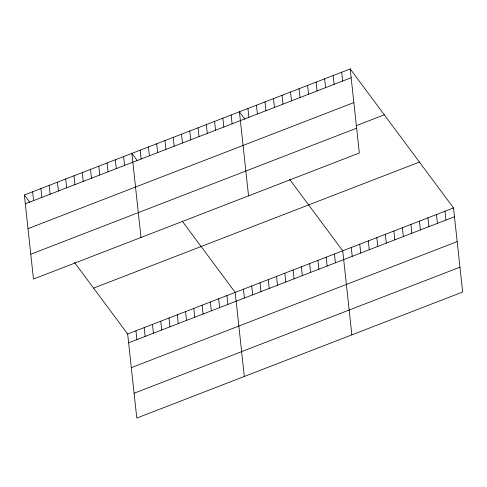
<?xml version="1.0" encoding="UTF-8"?>
<svg xmlns="http://www.w3.org/2000/svg" width="487" height="487" viewBox="0 0 487 487"><rect width="100%" height="100%" fill="white"/><g stroke="black" fill="none" stroke-linecap="round" stroke-linejoin="round"><path stroke-width="0.73" d="M350.208 68.935L359.339 153.009L33.481 279.057L24.35 194.983L350.208 68.935L453.519 207.943L462.65 292.017L136.792 418.065L127.661 333.991L74.487 262.444M25.306 203.803L351.164 77.756M28.009 228.64L353.86 102.587M356.107 125.713L384.298 114.804M30.784 254.226L356.642 128.172M93.571 288.121L419.423 162.068M127.661 333.991L453.519 207.943M128.617 342.811L454.474 216.764M131.32 367.648L457.171 241.595M134.095 393.234L459.953 267.18M244.888 119.151L239.415 111.791L248.547 195.865M289.552 179.253L342.726 250.799L351.858 334.873M137.352 160.753L131.88 153.387L141.017 237.461M182.455 221.433L235.191 292.395L244.328 376.469M24.35 194.983L29.823 202.349M444.996 211.236L445.952 220.057M436.474 214.536L437.429 223.356M427.951 217.829L428.907 226.65M419.429 221.128L420.384 229.949M410.906 224.422L411.862 233.249M402.384 227.721L403.339 236.542M393.861 231.021L394.817 239.841M385.339 234.314L386.294 243.135M376.816 237.613L377.772 246.434M368.294 240.907L369.249 249.728M341.685 72.228L342.641 81.055M359.771 244.206L360.727 253.027M333.163 75.528L334.119 84.348M351.249 247.499L352.204 256.32M324.64 78.827L325.596 87.648M316.118 82.12L317.074 90.941M334.453 253.995L335.415 262.822M307.595 85.42L308.551 94.241M326.18 257.197L327.142 266.018M317.908 260.399L318.869 269.22M299.073 88.713L300.029 97.534M309.641 263.595L310.596 272.416M290.55 92.013L291.506 100.833M301.368 266.797L302.324 275.618M282.028 95.306L282.984 104.127M293.095 269.999L294.057 278.82M273.505 98.605L274.461 107.426M284.822 273.195L285.784 282.016M264.983 101.899L265.939 110.719M276.549 276.397L277.511 285.218M256.46 105.198L257.416 114.019M268.282 279.593L269.238 288.42M247.938 108.498L248.894 117.318M260.009 282.795L260.965 291.616M251.736 285.997L252.692 294.818M231.142 114.993L232.104 123.814M243.463 289.193L244.425 298.014M222.869 118.189L223.831 127.01M214.597 121.391L215.558 130.212M226.924 295.597L227.879 304.418M206.33 124.593L207.285 133.414M218.651 298.793L219.607 307.614M198.057 127.789L199.013 136.61M210.378 301.995L211.334 310.816M189.784 130.991L190.74 139.812M202.105 305.191L203.067 314.018M181.511 134.187L182.473 143.014M193.832 308.393L194.794 317.214M173.238 137.389L174.2 146.21M185.565 311.595L186.521 320.416M164.971 140.591L165.927 149.412M177.292 314.791L178.248 323.612M156.698 143.787L157.654 152.608M169.019 317.993L169.975 326.814M148.425 146.989L149.381 155.81M160.747 321.195L161.708 330.016M140.153 150.191L141.114 159.012M152.474 324.391L153.435 333.211M144.207 327.593L145.163 336.414M123.613 156.589L124.569 165.41M135.934 330.789L136.89 339.616M115.34 159.785L116.296 168.612M107.067 162.987L108.023 171.808M98.794 166.189L99.756 175.01M90.521 169.385L91.483 178.205M82.254 172.587L83.21 181.407M73.981 175.789L74.937 184.61M65.708 178.985L66.664 187.805M57.436 182.187L58.397 191.007M49.163 185.383L50.124 194.21M40.896 188.585L41.852 197.405M32.623 191.787L33.579 200.607"/></g></svg>
